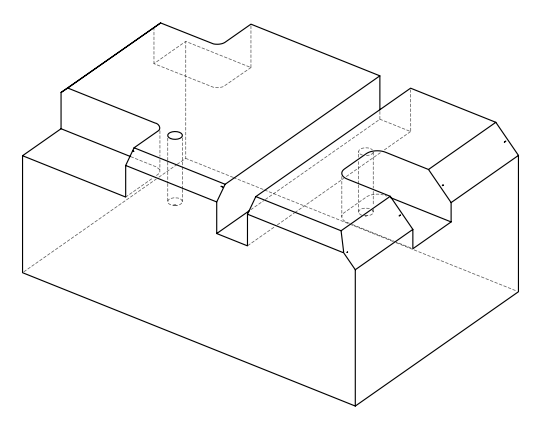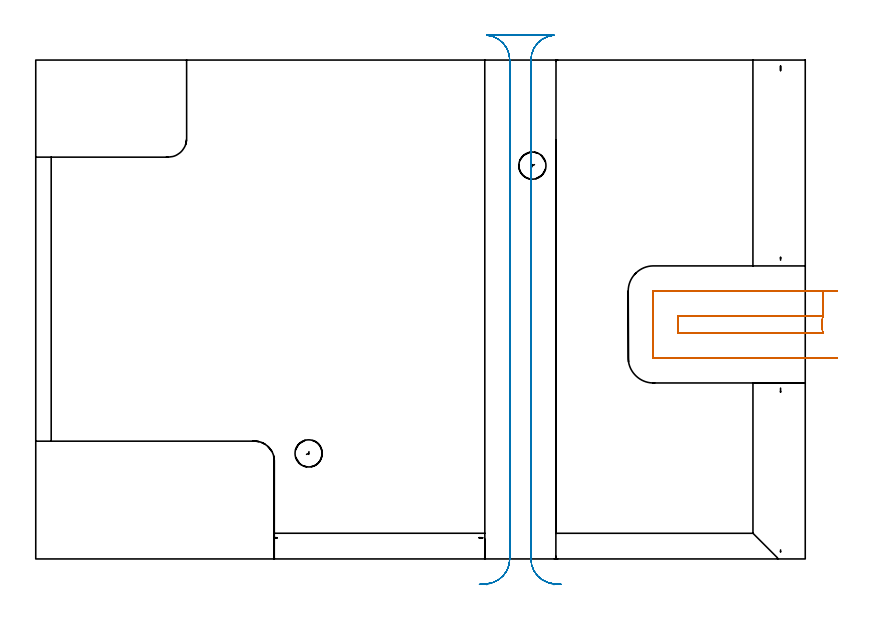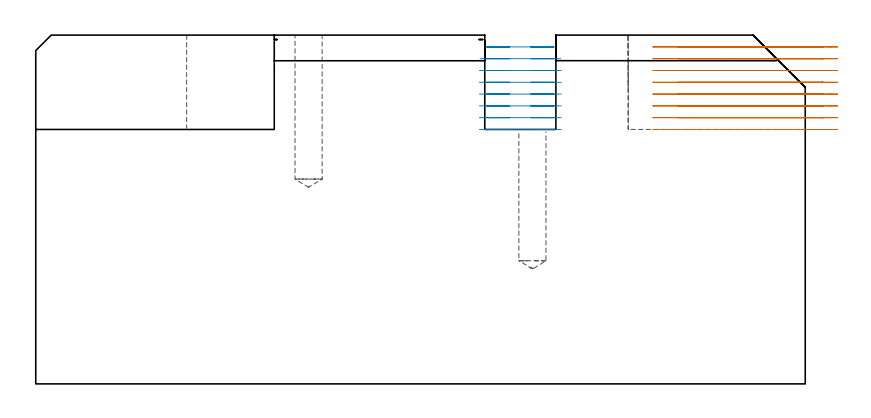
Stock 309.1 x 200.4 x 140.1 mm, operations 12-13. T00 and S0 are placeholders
(PLAN: 13 operations, 4 tool changes, 61.6 min)
(1 SPOT_DRILL | STEP1POCKET | NXT0321_9005460120000 | 0.03 min | 1 mm3)
(2 SPOT_DRILL_1 | STEP1POCKET_1 | NXT0321_9005460120000 | 0.04 min | 4175 mm3)
(3 DRILL_BLIND_HOLE_INTO_CENTER | STEP1POCKET | UGT0301_221 | 0.25 min | 5483 mm3)
(4 DRILL_BLIND_HOLE_INTO_CENTER_1 | STEP1POCKET_1 | UGT0301_221 | 0.24 min | 5083 mm3)
(5 AREA_MILL | FG_CHAMFER_SURFACE | UGT0205_001 | 2.94 min | 5125 mm3)
(6 AREA_MILL_1 | FG_CHAMFER_SURFACE_1 | UGT0205_001 | 4.65 min | 17351 mm3)
(7 AREA_MILL_2 | FG_CHAMFER_SURFACE_2 | UGT0205_001 | 2.94 min | 4703 mm3)
(8 AREA_MILL_3 | FG_CHAMFER_SURFACE_3 | UGT0205_001 | 2.9 min | 2347 mm3)
(9 AREA_MILL_4 | FG_CHAMFER_SURFACE_4 | UGT0205_001 | 5.58 min | 19994 mm3)
(10 MILL_CORNER_NOTCH_RECTANGULAR | CORNER_NOTCH_RECTANGULAR | NXT0201_011 | Follow Part, ap 3, ae 75% | 10.5 min | 89053 mm3)
(11 MILL_CORNER_NOTCH_RECTANGULAR_1 | CORNER_NOTCH_RECTANGULAR_1 | NXT0201_011 | Follow Part, ap 3, ae 75% | 18.2 min | 170843 mm3)
(12 MILL_SLOT | SLOT_PARTIAL_RECTANGULAR | UGT0201_094 | Follow Part, ap 5, ae 75% | 5.33 min | 121471 mm3)
(13 MILL_RECTANGULAR_SLOT | SLOT_RECTANGULAR | UGT0201_094 | Follow Part, ap 5, ae 75% | 8.01 min | 211629 mm3)
(TOOL NXT0321_9005460120000 | NC Spot Drill, 142deg, 12mm, Carbide, Uncoated | D12 PA142 FL30 Z2)
(TOOL UGT0301_221 | Twist Drill 10.9 mm | D10.9 PA118 FL92 Z2)
(TOOL UGT0205_001 | Chamfer Mill 20 x 3 x 45 deg. | D20 FL50 Z2)
(TOOL NXT0201_011 | ENDMILL 12mm [2P460-1200-NA 1630] | D12 FL38 Z6)
(TOOL UGT0201_094 | End mill 20 mm | D20 FL38 Z4)
(OP 12 MILL_SLOT)
G17 G21 G94 G90
T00 M6
G54
G17 G0 G90 X322.1 Y107.7 S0 M3
G43 Z150.1 H0
Z135.362
G94 G1 X319.1 F250.
X316.271 F500.
Y97.7
G3 X316.271 Y90.7 R10.
G1 X258.
Y97.7
X316.271
Y107.7
X248.1
X248.045 Y107.695
X248.005 Y107.655
X248. Y107.6
Y80.8
X248.005 Y80.745
X248.045 Y80.705
X248.1 Y80.7
X319.1
X322.1 F250.
G0 Y107.7 Z130.625
G1 X319.1
X316.271 F500.
Y97.7
G3 X316.271 Y90.7 R10.
G1 X258.
Y97.7
X316.271
Y107.7
X248.1
X248.045 Y107.695
X248.005 Y107.655
X248. Y107.6
Y80.8
X248.005 Y80.745
X248.045 Y80.705
X248.1 Y80.7
X319.1
X322.1 F250.
G0 Y107.7 Z125.887
G1 X319.1
X316.271 F500.
Y97.7
G3 X316.271 Y90.7 R10.
G1 X258.
Y97.7
X316.271
Y107.7
X248.1
X248.045 Y107.695
X248.005 Y107.655
X248. Y107.6
Y80.8
X248.005 Y80.745
X248.045 Y80.705
X248.1 Y80.7
X319.1
X322.1 F250.
G0 Y107.7 Z121.15
G1 X319.1
X316.271 F500.
Y97.7
G3 X316.271 Y90.7 R10.
G1 X258.
Y97.7
X316.271
Y107.7
X248.1
X248.045 Y107.695
X248.005 Y107.655
X248. Y107.6
Y80.8
X248.005 Y80.745
X248.045 Y80.705
X248.1 Y80.7
X319.1
X322.1 F250.
G0 Y107.7 Z116.412
G1 X319.1
X316.271 F500.
Y97.7
G3 X316.271 Y90.7 R10.
G1 X258.
Y97.7
X316.271
Y107.7
X248.1
X248.045 Y107.695
X248.005 Y107.655
X248. Y107.6
Y80.8
X248.005 Y80.745
X248.045 Y80.705
X248.1 Y80.7
X319.1
X322.1 F250.
G0 Y107.7 Z111.675
G1 X319.1
X316.271 F500.
Y97.7
G3 X316.271 Y90.7 R10.
G1 X258.
Y97.7
X316.271
Y107.7
X248.1
X248.045 Y107.695
X248.005 Y107.655
X248. Y107.6
Y80.8
X248.005 Y80.745
X248.045 Y80.705
X248.1 Y80.7
X319.1
X322.1 F250.
G0 Y107.7 Z106.937
G1 X319.1
X316.271 F500.
Y97.7
G3 X316.271 Y90.7 R10.
G1 X258.
Y97.7
X316.271
Y107.7
X248.1
X248.045 Y107.695
X248.005 Y107.655
X248. Y107.6
Y80.8
X248.005 Y80.745
X248.045 Y80.705
X248.1 Y80.7
X319.1
X322.1 F250.
G0 Y107.7 Z102.2
G1 X319.1
X316.271 F500.
Y97.7
G3 X316.271 Y90.7 R10.
G1 X258.
Y97.7
X316.271
Y107.7
X248.1
X248.045 Y107.695
X248.005 Y107.655
X248. Y107.6
Y80.8
X248.005 Y80.745
X248.045 Y80.705
X248.1 Y80.7
X319.1
X322.1 F250.
G0 Z150.1
M5
M2
(OP 13 MILL_RECTANGULAR_SLOT)
G17 G21 G94 G90
T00 M6
G54
G17 G0 G90 X208.224 Y-10.418 S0 M3
G43 Z150.1 H0
Z135.362
G94 G1 X205.412 Y-9.372 F250.
G2 X198.9 Y0. R10. F500.
G1 Y200.4
G2 X208.126 Y210.37 R10.
G1 Y210.4
X181.174
Y210.37
G2 X190.4 Y200.4 R10.
G1 Y0.
G2 X183.902 Y-9.367 R10.
G1 X181.091 Y-10.417 F250.
G0 X210.823 Y-10.262 Z130.625
G1 X207.84 Y-9.944
G2 X198.9 Y0. R10. F500.
G1 Y200.4
G2 X208.126 Y210.37 R10.
G1 Y210.4
X181.174
Y210.37
G2 X190.4 Y200.4 R10.
G1 Y0.
G2 X181.457 Y-9.944 R10.
G1 X178.474 Y-10.261 F250.
G0 X211.117 Y-10.202 Z125.887
G1 X208.126 Y-9.97
G2 X198.9 Y0. R10. F500.
G1 Y200.4
G2 X208.126 Y210.37 R10.
G1 Y210.4
X181.174
Y210.37
G2 X190.4 Y200.4 R10.
G1 Y0.
G2 X181.174 Y-9.97 R10.
G1 X178.183 Y-10.202 F250.
G0 X211.117 Z121.15
G1 X208.126 Y-9.97
G2 X198.9 Y0. R10. F500.
G1 Y200.4
G2 X208.126 Y210.37 R10.
G1 Y210.4
X181.174
Y210.37
G2 X190.4 Y200.4 R10.
G1 Y0.
G2 X181.174 Y-9.97 R10.
G1 X178.183 Y-10.202 F250.
G0 X211.117 Z116.412
G1 X208.126 Y-9.97
G2 X198.9 Y0. R10. F500.
G1 Y200.4
G2 X208.126 Y210.37 R10.
G1 Y210.4
X181.174
Y210.37
G2 X190.4 Y200.4 R10.
G1 Y0.
G2 X181.174 Y-9.97 R10.
G1 X178.183 Y-10.202 F250.
G0 X211.117 Z111.675
G1 X208.126 Y-9.97
G2 X198.9 Y0. R10. F500.
G1 Y200.4
G2 X208.126 Y210.37 R10.
G1 Y210.4
X181.174
Y210.37
G2 X190.4 Y200.4 R10.
G1 Y0.
G2 X181.174 Y-9.97 R10.
G1 X178.183 Y-10.202 F250.
G0 X211.117 Z106.937
G1 X208.126 Y-9.97
G2 X198.9 Y0. R10. F500.
G1 Y200.4
G2 X208.126 Y210.37 R10.
G1 Y210.4
X181.174
Y210.37
G2 X190.4 Y200.4 R10.
G1 Y0.
G2 X181.174 Y-9.97 R10.
G1 X178.183 Y-10.202 F250.
G0 X211.117 Z102.2
G1 X208.126 Y-9.97
G2 X198.9 Y0. R10. F500.
G1 Y200.4
G2 X208.126 Y210.37 R10.
G1 Y210.4
X181.174
Y210.37
G2 X190.4 Y200.4 R10.
G1 Y0.
G2 X181.174 Y-9.97 R10.
G1 X178.183 Y-10.202 F250.
G0 Z150.1
M5
M2
